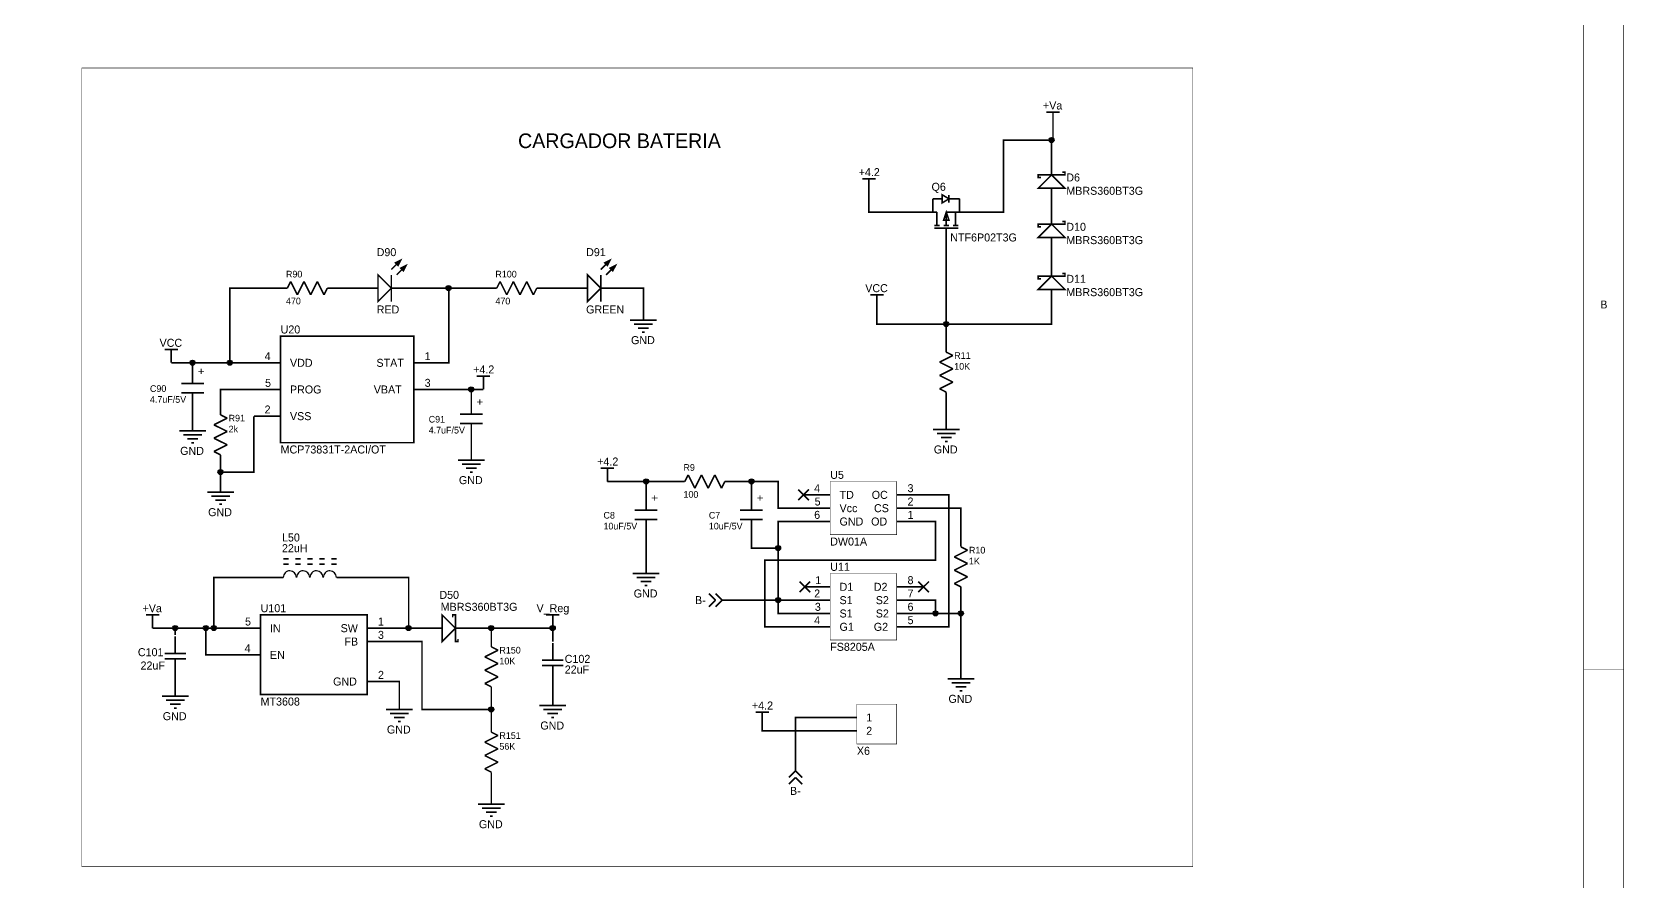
# Model space of a CAD drawing. Header units: millimetres. Extents: x 0 to 800, y 0 to 566.
# Drawn here: x 497 to 800.1, y 242.9 to 404.7 of the extents above; entities that cross this region are included whole.
import ezdxf

# ---------------------------------------------------------------- set-up
doc = ezdxf.new("R2010")
doc.units = ezdxf.units.MM
doc.layers.add('Sheet', color=255, linetype='Continuous')

msp = doc.modelspace()

# ---------------------------------------------------------------- linework, layer by layer
at = {"layer": 'Sheet'}
for points, const_width in [([(0, 566.42), (800.06, 566.42), (800.06, 0.04), (0, 0.04), (0, 566.42)], 0.0991), ([(7.62, 558.8), (792.44, 558.8), (792.44, 7.66), (7.62, 7.66), (7.62, 558.8)], 0.0991), ([(506.48, 397.8), (718.02, 397.8), (718.02, 245.66), (506.48, 245.66), (506.48, 397.8)], 0.0991), ([(690.12, 389.38), (692.66, 389.38)], 0.3), ([(691.39, 386.84), (691.39, 389.38)], 0.3), ([(676.15, 370.33), (681.99, 370.33), (681.99, 384.05), (691.13, 384.05), (691.39, 384.05), (691.39, 386.84)], 0.3), ([(691.13, 384.05), (691.13, 379.98)], 0.3), ([(691.13, 377.44), (691.13, 379.98)], 0.3), ([(655.07, 376.68), (657.61, 376.68)], 0.3), ([(656.34, 374.14), (656.34, 376.68)], 0.3), ([(693.17, 377.95), (693.67, 377.95), (693.67, 377.44), (688.59, 377.44), (688.59, 376.94), (689.1, 376.94)], 0.3), ([(665.99, 370.33), (656.34, 370.33), (656.34, 374.14)], 0.3), ([(668.53, 370.33), (668.53, 372.87)], 0.3), ([(668.53, 372.87), (670.31, 372.87)], 0.3), ([(671.58, 372.11), (671.58, 373.63)], 0.3), ([(673.61, 372.87), (671.58, 372.87)], 0.3), ([(673.61, 370.33), (673.61, 372.87)], 0.3), ([(691.13, 374.9), (691.13, 372.36)], 0.3), ([(668.53, 370.33), (665.99, 370.33)], 0.3), ([(669.29, 370.33), (668.53, 370.33)], 0.3), ([(669.29, 370.33), (669.29, 367.79)], 0.3), ([(671.07, 370.33), (671.07, 367.79)], 0.3), ([(671.07, 370.33), (673.61, 370.33)], 0.3), ([(672.85, 370.33), (672.85, 367.79)], 0.3), ([(673.61, 370.33), (676.15, 370.33)], 0.3), ([(691.13, 372.36), (691.13, 370.59)], 0.3), ([(691.13, 368.05), (691.13, 370.59)], 0.3), ([(669.8, 367.79), (668.78, 367.79)], 0.3), ([(668.78, 367.28), (673.35, 367.28)], 0.3), ([(671.58, 367.79), (670.56, 367.79)], 0.3), ([(671.07, 365.25), (671.07, 367.28)], 0.3), ([(673.35, 367.79), (672.34, 367.79)], 0.3), ([(693.17, 368.55), (693.67, 368.55), (693.67, 368.05), (688.59, 368.05), (688.59, 367.54), (689.1, 367.54)], 0.3), ([(671.07, 365.25), (671.07, 362.71)], 0.3), ([(691.13, 365.51), (691.13, 362.97)], 0.3), ([(565.4, 359.41), (567.18, 361.19)], 0.3), ([(605.28, 359.41), (607.06, 361.19)], 0.3), ([(671.07, 362.71), (671.07, 349), (671.07, 346.2)], 0.3), ([(691.13, 362.97), (691.13, 360.68)], 0.3), ([(691.13, 358.14), (691.13, 360.68)], 0.3), ([(565.4, 358.39), (565.4, 353.31)], 0.3), ([(566.42, 358.39), (568.2, 360.17)], 0.3), ([(605.28, 358.39), (605.28, 353.31)], 0.3), ([(606.3, 358.39), (608.08, 360.17)], 0.3), ([(693.17, 358.65), (693.67, 358.65), (693.67, 358.14), (688.59, 358.14), (688.59, 357.63), (689.1, 357.63)], 0.3), ([(543.05, 355.85), (534.67, 355.85), (534.67, 341.63)], 0.3), ([(545.59, 355.85), (543.05, 355.85)], 0.3), ([(546.23, 357.12), (545.59, 355.85)], 0.3), ([(547.5, 354.58), (546.23, 357.12)], 0.3), ([(548.77, 357.12), (547.5, 354.58)], 0.3), ([(550.04, 354.58), (548.77, 357.12)], 0.3), ([(551.31, 357.12), (550.04, 354.58)], 0.3), ([(552.58, 354.58), (551.31, 357.12)], 0.3), ([(553.21, 355.85), (552.58, 354.58)], 0.3), ([(553.21, 355.85), (555.75, 355.85)], 0.3), ([(560.32, 355.85), (555.75, 355.85)], 0.3), ([(562.86, 355.85), (560.32, 355.85)], 0.3), ([(565.4, 355.85), (567.94, 355.85)], 0.3), ([(567.94, 355.85), (576.33, 355.85), (582.93, 355.85)], 0.3), ([(574.8, 341.63), (576.33, 341.63), (576.33, 355.85)], 0.3), ([(585.47, 355.85), (582.93, 355.85)], 0.3), ([(586.11, 357.12), (585.47, 355.85)], 0.3), ([(587.38, 354.58), (586.11, 357.12)], 0.3), ([(588.64, 357.12), (587.38, 354.58)], 0.3), ([(589.91, 354.58), (588.64, 357.12)], 0.3), ([(591.18, 357.12), (589.91, 354.58)], 0.3), ([(592.45, 354.58), (591.18, 357.12)], 0.3), ([(593.09, 355.85), (592.45, 354.58)], 0.3), ([(593.09, 355.85), (595.63, 355.85)], 0.3), ([(600.2, 355.85), (595.63, 355.85)], 0.3), ([(602.74, 355.85), (600.2, 355.85)], 0.3), ([(605.28, 355.85), (607.82, 355.85)], 0.3), ([(607.82, 355.85), (613.41, 355.85), (613.41, 352.3)], 0.3), ([(691.13, 355.6), (691.13, 353.06)], 0.3), ([(613.41, 352.3), (613.41, 349.76)], 0.3), ([(656.59, 354.58), (659.13, 354.58)], 0.3), ([(657.86, 352.04), (657.86, 354.58)], 0.3), ([(671.07, 349), (657.86, 349), (657.86, 352.04)], 0.3), ([(691.13, 353.06), (691.13, 349), (671.07, 349)], 0.3), ([(610.87, 349.76), (615.95, 349.76)], 0.3), ([(611.63, 349), (615.19, 349)], 0.3), ([(544.32, 346.71), (569.68, 346.71), (569.68, 326.43), (544.32, 326.43), (544.32, 346.71)], 0.3), ([(612.39, 348.23), (614.43, 348.23)], 0.3), ([(613.16, 347.47), (613.66, 347.47)], 0.3), ([(671.07, 343.66), (671.07, 346.2)], 0.3), ([(522.22, 344.17), (524.76, 344.17)], 0.3), ([(523.49, 341.63), (523.49, 344.17)], 0.3), ([(669.8, 341.76), (672.34, 343.03)], 0.3), ([(672.34, 343.03), (671.07, 343.66)], 0.3), ([(523.49, 341.63), (527.56, 341.63), (534.67, 341.63), (539.24, 341.63)], 0.3), ([(527.56, 340.61), (527.56, 341.63)], 0.3), ([(527.56, 338.07), (527.56, 340.61)], 0.3), ([(544.32, 341.63), (539.24, 341.63)], 0.3), ([(569.72, 341.63), (574.8, 341.63)], 0.3), ([(672.34, 340.49), (669.8, 341.76)], 0.3), ([(669.8, 339.22), (672.34, 340.49)], 0.3), ([(529.72, 337.69), (525.4, 337.69)], 0.3), ([(527.56, 337.69), (527.56, 338.07)], 0.3), ([(539.24, 336.55), (532.89, 336.55), (532.89, 334.26)], 0.3), ([(544.32, 336.55), (539.24, 336.55)], 0.3), ([(569.72, 336.55), (574.8, 336.55)], 0.3), ([(574.8, 336.55), (580.64, 336.55), (582.93, 336.55)], 0.3), ([(580.64, 334.77), (580.64, 336.55)], 0.3), ([(581.66, 339.09), (584.2, 339.09)], 0.3), ([(582.93, 336.55), (582.93, 339.09)], 0.3), ([(672.34, 337.95), (669.8, 339.22)], 0.3), ([(669.8, 336.68), (672.34, 337.95)], 0.3), ([(671.07, 336.04), (669.8, 336.68)], 0.3), ([(525.4, 335.92), (529.72, 335.92)], 0.3), ([(527.56, 335.53), (527.56, 335.92)], 0.3), ([(527.56, 335.53), (527.56, 332.99)], 0.3), ([(532.89, 331.72), (532.89, 334.26)], 0.3), ([(580.64, 332.23), (580.64, 334.77)], 0.3), ([(671.07, 336.04), (671.07, 333.5)], 0.3), ([(671.07, 331.47), (671.07, 333.5)], 0.3), ([(527.56, 332.99), (527.56, 331.22)], 0.3), ([(527.56, 331.22), (527.56, 328.68)], 0.3), ([(534.16, 331.09), (531.62, 329.82)], 0.3), ([(532.89, 331.72), (534.16, 331.09)], 0.3), ([(539.24, 331.47), (539.24, 320.8), (532.89, 320.8)], 0.3), ([(544.32, 331.47), (539.24, 331.47)], 0.3), ([(582.8, 331.85), (578.49, 331.85)], 0.3), ([(580.64, 331.85), (580.64, 332.23)], 0.3), ([(671.07, 331.47), (671.07, 328.93)], 0.3), ([(525.02, 328.68), (530.1, 328.68)], 0.3), ([(525.78, 327.91), (529.34, 327.91)], 0.3), ([(531.62, 329.82), (534.16, 328.55)], 0.3), ([(534.16, 328.55), (531.62, 327.28)], 0.3), ([(578.49, 330.07), (582.8, 330.07)], 0.3), ([(580.64, 329.69), (580.64, 330.07)], 0.3), ([(580.64, 329.69), (580.64, 327.15)], 0.3), ([(668.53, 328.93), (673.61, 328.93)], 0.3), ([(669.29, 328.17), (672.85, 328.17)], 0.3), ([(670.05, 327.41), (672.08, 327.41)], 0.3), ([(526.54, 327.15), (528.57, 327.15)], 0.3), ([(527.3, 326.39), (527.81, 326.39)], 0.3), ([(531.62, 327.28), (534.16, 326.01)], 0.3), ([(534.16, 326.01), (531.62, 324.74)], 0.3), ([(531.62, 324.74), (532.89, 324.1)], 0.3), ([(580.64, 327.15), (580.64, 325.63)], 0.3), ([(580.64, 325.63), (580.64, 323.09)], 0.3), ([(670.81, 326.64), (671.32, 326.64)], 0.3), ([(532.89, 324.1), (532.89, 321.56)], 0.3), ([(532.89, 321.56), (532.89, 320.8), (532.89, 319.53)], 0.3), ([(578.1, 323.09), (583.18, 323.09)], 0.3), ([(578.87, 322.33), (582.42, 322.33)], 0.3), ([(579.63, 321.56), (581.66, 321.56)], 0.3), ([(605.28, 321.56), (607.82, 321.56)], 0.3), ([(606.55, 319.02), (606.55, 321.56)], 0.3), ([(532.89, 319.53), (532.89, 316.99)], 0.3), ([(580.39, 320.8), (580.9, 320.8)], 0.3), ([(618.74, 319.02), (613.92, 319.02), (606.55, 319.02)], 0.3), ([(613.92, 319.02), (613.92, 316.48)], 0.3), ([(621.28, 319.02), (618.74, 319.02)], 0.3), ([(621.28, 319.02), (621.92, 320.29)], 0.3), ([(621.92, 320.29), (623.19, 317.75)], 0.3), ([(623.19, 317.75), (624.46, 320.29)], 0.3), ([(624.46, 320.29), (625.73, 317.75)], 0.3), ([(625.73, 317.75), (627, 320.29)], 0.3), ([(627, 320.29), (628.27, 317.75)], 0.3), ([(628.27, 317.75), (628.9, 319.02)], 0.3), ([(628.9, 319.02), (631.44, 319.02)], 0.3), ([(633.98, 319.02), (631.44, 319.02)], 0.3), ([(643.89, 313.94), (639.06, 313.94), (639.06, 319.02), (633.98, 319.02), (633.98, 316.48)], 0.3), ([(648.97, 319.02), (661.63, 319.02), (661.63, 308.91), (648.97, 308.91), (648.97, 319.02)], 0.0991), ([(530.35, 316.99), (535.43, 316.99)], 0.3), ([(531.11, 316.23), (534.67, 316.23)], 0.3), ([(531.88, 315.47), (533.91, 315.47)], 0.3), ([(613.92, 313.94), (613.92, 316.48)], 0.3), ([(633.98, 313.94), (633.98, 316.48)], 0.3), ([(642.87, 315.47), (644.91, 317.5)], 0.3), ([(642.87, 317.5), (644.91, 315.47)], 0.3), ([(648.97, 316.48), (643.89, 316.48)], 0.3), ([(661.67, 316.48), (666.75, 316.48)], 0.3), ([(666.75, 316.48), (671.58, 316.48), (671.58, 291.34), (666.75, 291.34)], 0.3), ([(532.64, 314.71), (533.15, 314.71)], 0.3), ([(616.08, 313.56), (611.76, 313.56)], 0.3), ([(613.92, 313.56), (613.92, 313.94)], 0.3), ([(636.14, 313.56), (631.82, 313.56)], 0.3), ([(633.98, 313.56), (633.98, 313.94)], 0.3), ([(648.97, 313.94), (643.89, 313.94)], 0.3), ([(661.67, 313.94), (666.75, 313.94)], 0.3), ([(673.86, 309.12), (673.86, 313.94), (666.75, 313.94)], 0.3), ([(611.76, 311.79), (616.08, 311.79)], 0.3), ([(613.92, 311.4), (613.92, 311.79)], 0.3), ([(613.92, 311.4), (613.92, 308.86)], 0.3), ([(631.82, 311.79), (636.14, 311.79)], 0.3), ([(633.98, 311.4), (633.98, 311.79)], 0.3), ([(633.98, 311.4), (633.98, 308.86)], 0.3), ([(633.98, 308.86), (633.98, 306.32), (639.06, 306.32), (639.06, 311.4), (643.89, 311.4)], 0.3), ([(643.89, 291.34), (636.52, 291.34), (636.52, 304.04), (669.04, 304.04), (669.04, 311.4), (666.75, 311.4)], 0.3), ([(648.97, 311.4), (643.89, 311.4)], 0.3), ([(661.67, 311.4), (666.75, 311.4)], 0.3), ([(673.86, 306.58), (673.86, 309.12)], 0.3), ([(613.92, 304.04), (613.92, 308.86)], 0.3), ([(639.06, 306.32), (639.06, 296.42), (643.89, 296.42)], 0.3), ([(673.86, 306.58), (675.13, 305.94)], 0.3), ([(544.83, 304.29), (545.85, 304.29)], 0.3), ([(544.83, 303.28), (545.85, 303.28)], 0.3), ([(547.12, 304.29), (548.13, 304.29)], 0.3), ([(547.12, 303.28), (548.13, 303.28)], 0.3), ([(549.4, 304.29), (550.42, 304.29)], 0.3), ([(549.4, 303.28), (550.42, 303.28)], 0.3), ([(551.69, 304.29), (552.7, 304.29)], 0.3), ([(551.69, 303.28), (552.7, 303.28)], 0.3), ([(553.97, 304.29), (554.99, 304.29)], 0.3), ([(553.97, 303.28), (554.99, 303.28)], 0.3), ([(613.92, 304.04), (613.92, 301.5)], 0.3), ([(675.13, 305.94), (672.59, 304.67)], 0.3), ([(672.59, 304.67), (675.13, 303.4)], 0.3), ([(675.13, 303.4), (672.59, 302.13)], 0.3), ([(531.62, 291.08), (531.62, 300.74), (542.29, 300.74)], 0.3), ([(544.83, 300.74), (542.29, 300.74)], 0.3), ([(554.99, 300.74), (557.53, 300.74)], 0.3), ([(557.53, 300.74), (568.71, 300.74), (568.71, 291.08), (565.91, 291.08)], 0.3), ([(611.38, 301.5), (616.46, 301.5)], 0.3), ([(612.14, 300.74), (615.7, 300.74)], 0.3), ([(648.97, 301.5), (661.63, 301.5), (661.63, 288.84), (648.97, 288.84), (648.97, 301.5)], 0.0991), ([(672.59, 302.13), (675.13, 300.86)], 0.3), ([(675.13, 300.86), (672.59, 299.59)], 0.3), ([(612.9, 299.97), (614.93, 299.97)], 0.3), ([(613.66, 299.21), (614.17, 299.21)], 0.3), ([(627.13, 296.42), (625.86, 297.69)], 0.3), ([(628.4, 296.42), (627.13, 297.69)], 0.3), ([(643.13, 297.94), (645.16, 299.97)], 0.3), ([(643.13, 299.97), (645.16, 297.94)], 0.3), ([(648.97, 298.96), (643.89, 298.96)], 0.3), ([(661.67, 298.96), (666.75, 298.96)], 0.3), ([(665.73, 297.94), (667.77, 299.97)], 0.3), ([(665.73, 299.97), (667.77, 297.94)], 0.3), ([(672.59, 299.59), (673.86, 298.96)], 0.3), ([(673.86, 298.96), (673.86, 296.42)], 0.3), ([(627.13, 296.42), (625.86, 295.15)], 0.3), ([(628.4, 296.42), (627.13, 295.15)], 0.3), ([(628.9, 296.42), (628.4, 296.42)], 0.3), ([(639.06, 296.42), (628.9, 296.42)], 0.3), ([(643.89, 293.88), (639.06, 293.88), (639.06, 296.42)], 0.3), ([(648.97, 296.42), (643.89, 296.42)], 0.3), ([(661.67, 296.42), (666.75, 296.42)], 0.3), ([(666.75, 296.42), (669.04, 296.42), (669.04, 293.88), (666.75, 293.88)], 0.3), ([(673.86, 283.97), (673.86, 293.88), (673.86, 296.42)], 0.3), ([(518.67, 293.62), (521.21, 293.62)], 0.3), ([(519.94, 291.08), (519.94, 293.62)], 0.3), ([(519.94, 291.08), (524.26, 291.08), (530.1, 291.08), (531.62, 291.08), (535.43, 291.08)], 0.3), ([(524.26, 289.81), (524.26, 291.08)], 0.3), ([(535.43, 286), (530.1, 286), (530.1, 291.08)], 0.3), ([(540.51, 291.08), (535.43, 291.08)], 0.3), ([(540.51, 293.62), (560.79, 293.62), (560.79, 278.43), (540.51, 278.43), (540.51, 293.62)], 0.3), ([(560.83, 291.08), (565.91, 291.08)], 0.3), ([(572.52, 291.08), (568.71, 291.08)], 0.3), ([(575.06, 291.08), (572.52, 291.08)], 0.3), ([(578.1, 289.05), (578.1, 288.54), (577.6, 288.54), (577.6, 293.62), (577.09, 293.62), (577.09, 293.12)], 0.3), ([(577.6, 291.08), (580.14, 291.08)], 0.3), ([(580.14, 291.08), (584.45, 291.08), (596.14, 291.08), (596.14, 288.54)], 0.3), ([(584.45, 290.07), (584.45, 291.08)], 0.3), ([(594.87, 293.62), (597.41, 293.62)], 0.3), ([(596.14, 291.08), (596.14, 293.62)], 0.3), ([(648.97, 293.88), (643.89, 293.88)], 0.3), ([(648.97, 291.34), (643.89, 291.34)], 0.3), ([(661.67, 293.88), (666.75, 293.88)], 0.3), ([(661.67, 291.34), (666.75, 291.34)], 0.3), ([(669.04, 293.88), (673.86, 293.88)], 0.3), ([(524.26, 287.02), (524.26, 289.56)], 0.3), ([(560.83, 288.54), (565.91, 288.54)], 0.3), ([(584.45, 275.59), (571.25, 275.59), (571.25, 288.54), (565.91, 288.54)], 0.3), ([(584.45, 287.53), (584.45, 290.07)], 0.3), ([(596.14, 285.75), (596.14, 288.29)], 0.3), ([(526.29, 286.26), (522.22, 286.26)], 0.3), ([(526.29, 285.24), (522.22, 285.24)], 0.3), ([(524.26, 287.02), (524.26, 286.26)], 0.3), ([(524.26, 285.24), (524.26, 284.48)], 0.3), ([(540.51, 286), (535.43, 286)], 0.3), ([(583.18, 285.62), (585.72, 286.89)], 0.3), ([(585.72, 284.35), (583.18, 285.62)], 0.3), ([(585.72, 286.89), (584.45, 287.53)], 0.3), ([(594.11, 284.99), (598.17, 284.99)], 0.3), ([(596.14, 284.99), (596.14, 285.75)], 0.3), ([(524.26, 284.48), (524.26, 281.94)], 0.3), ([(524.26, 281.94), (524.26, 280.67)], 0.3), ([(583.18, 283.08), (585.72, 284.35)], 0.3), ([(585.72, 281.81), (583.18, 283.08)], 0.3), ([(594.11, 283.97), (598.17, 283.97)], 0.3), ([(596.14, 283.21), (596.14, 283.97)], 0.3), ([(596.14, 283.21), (596.14, 280.67)], 0.3), ([(673.86, 283.97), (673.86, 281.43)], 0.3), ([(792.48, 283.21), (800.1, 283.21)], 0.0991), ([(524.26, 280.67), (524.26, 278.13)], 0.3), ([(560.83, 280.92), (565.91, 280.92)], 0.3), ([(565.91, 280.92), (566.93, 280.92), (566.93, 278.13)], 0.3), ([(583.18, 280.54), (585.72, 281.81)], 0.3), ([(584.45, 279.91), (583.18, 280.54)], 0.3), ([(584.45, 279.91), (584.45, 277.37)], 0.3), ([(596.14, 280.67), (596.14, 278.89)], 0.3), ([(596.14, 278.89), (596.14, 276.35)], 0.3), ([(671.32, 281.43), (676.4, 281.43)], 0.3), ([(672.08, 280.67), (675.64, 280.67)], 0.3), ([(672.85, 279.91), (674.88, 279.91)], 0.3), ([(673.61, 279.15), (674.12, 279.15)], 0.3), ([(521.72, 278.13), (526.8, 278.13)], 0.3), ([(522.48, 277.37), (526.03, 277.37)], 0.3), ([(523.24, 276.61), (525.27, 276.61)], 0.3), ([(524, 275.84), (524.51, 275.84)], 0.3), ([(566.93, 278.13), (566.93, 275.59)], 0.3), ([(584.45, 273.81), (584.45, 275.59), (584.45, 277.37)], 0.3), ([(593.6, 276.35), (598.68, 276.35)], 0.3), ([(654.05, 276.61), (661.63, 276.61), (661.63, 269.03), (654.05, 269.03), (654.05, 276.61)], 0.0991), ([(564.39, 275.59), (569.47, 275.59)], 0.3), ([(565.15, 274.83), (568.71, 274.83)], 0.3), ([(565.91, 274.07), (567.94, 274.07)], 0.3), ([(566.67, 273.3), (567.18, 273.3)], 0.3), ([(584.45, 271.27), (584.45, 273.81)], 0.3), ([(594.36, 275.59), (597.92, 275.59)], 0.3), ([(595.12, 274.83), (597.15, 274.83)], 0.3), ([(595.88, 274.07), (596.39, 274.07)], 0.3), ([(634.75, 275.08), (637.29, 275.08)], 0.3), ([(636.02, 272.54), (636.02, 275.08)], 0.3), ([(648.97, 274.07), (642.37, 274.07), (642.37, 264.41)], 0.3), ([(654.05, 274.07), (648.97, 274.07)], 0.3), ([(583.18, 269.37), (585.72, 270.64)], 0.3), ([(585.72, 270.64), (584.45, 271.27)], 0.3), ([(648.97, 271.53), (636.02, 271.53), (636.02, 272.54)], 0.3), ([(654.05, 271.53), (648.97, 271.53)], 0.3), ([(585.72, 268.1), (583.18, 269.37)], 0.3), ([(583.18, 266.83), (585.72, 268.1)], 0.3), ([(585.72, 265.56), (583.18, 266.83)], 0.3), ([(583.18, 264.29), (585.72, 265.56)], 0.3), ([(584.45, 263.65), (583.18, 264.29)], 0.3), ([(584.45, 263.65), (584.45, 261.11)], 0.3), ([(642.37, 263.91), (641.1, 262.64)], 0.3), ([(642.37, 264.41), (642.37, 263.91)], 0.3), ([(642.37, 263.91), (643.64, 262.64)], 0.3), ([(584.45, 261.11), (584.45, 260.1)], 0.3), ([(642.37, 262.64), (641.1, 261.37)], 0.3), ([(642.37, 262.64), (643.64, 261.37)], 0.3), ([(584.45, 260.1), (584.45, 257.56)], 0.3), ([(581.91, 257.56), (586.99, 257.56)], 0.3), ([(582.68, 256.79), (586.23, 256.79)], 0.3), ([(583.44, 256.03), (585.47, 256.03)], 0.3), ([(584.2, 255.27), (584.71, 255.27)], 0.3)]:
    msp.add_lwpolyline(points, dxfattribs=dict(at, const_width=const_width))
at = {"layer": 'Sheet', "const_width": 0.508}
for points in [[(690.88, 384.05, 1), (691.39, 384.05, 1)], [(576.07, 355.85, 1), (576.58, 355.85, 1)], [(670.81, 349, 1), (671.32, 349, 1)], [(527.3, 341.63, 1), (527.81, 341.63, 1)], [(534.42, 341.63, 1), (534.92, 341.63, 1)], [(580.39, 336.55, 1), (580.9, 336.55, 1)], [(532.64, 320.8, 1), (533.15, 320.8, 1)], [(613.66, 319.02, 1), (614.17, 319.02, 1)], [(633.73, 319.02, 1), (634.24, 319.02, 1)], [(638.81, 306.32, 1), (639.32, 306.32, 1)], [(638.81, 296.42, 1), (639.32, 296.42, 1)], [(668.78, 293.88, 1), (669.29, 293.88, 1)], [(673.61, 293.88, 1), (674.12, 293.88, 1)], [(524, 291.08, 1), (524.51, 291.08, 1)], [(529.84, 291.08, 1), (530.35, 291.08, 1)], [(531.37, 291.08, 1), (531.88, 291.08, 1)], [(568.45, 291.08, 1), (568.96, 291.08, 1)], [(584.2, 291.08, 1), (584.71, 291.08, 1)], [(595.88, 291.08, 1), (596.39, 291.08, 1)], [(584.2, 275.59, 1), (584.71, 275.59, 1)]]:
    msp.add_lwpolyline(points, format="xyb", close=True, dxfattribs=at)
at = {"layer": 'Sheet'}
for points, const_width in [([(693.67, 374.9), (688.59, 374.9), (691.13, 377.44), (693.67, 374.9)], 0.3), ([(693.67, 374.9), (691.13, 377.44), (688.59, 374.9), (693.67, 374.9)], 0.3), ([(671.58, 372.87), (670.31, 372.11), (670.31, 373.63), (671.58, 372.87)], 0.3), ([(671.58, 372.87), (670.31, 372.11), (670.31, 373.63), (671.58, 372.87)], 0.0991), ([(671.58, 368.81), (670.56, 368.81), (671.07, 370.33), (671.58, 368.81)], 0.3), ([(671.07, 370.33), (670.56, 368.81), (671.58, 368.81), (671.07, 370.33)], 0.0991), ([(693.67, 365.51), (688.59, 365.51), (691.13, 368.05), (693.67, 365.51)], 0.3), ([(693.67, 365.51), (691.13, 368.05), (688.59, 365.51), (693.67, 365.51)], 0.3), ([(566.67, 360.17), (566.17, 360.68), (567.18, 361.19), (566.67, 360.17)], 0.3), ([(567.18, 361.19), (566.17, 360.68), (566.67, 360.17), (567.18, 361.19)], 0.3), ([(606.55, 360.17), (606.04, 360.68), (607.06, 361.19), (606.55, 360.17)], 0.3), ([(607.06, 361.19), (606.04, 360.68), (606.55, 360.17), (607.06, 361.19)], 0.3), ([(565.4, 355.85), (562.86, 353.31), (562.86, 358.39), (565.4, 355.85)], 0.3), ([(562.86, 353.31), (565.4, 355.85), (562.86, 358.39), (562.86, 353.31)], 0.3), ([(567.69, 359.16), (567.18, 359.66), (568.2, 360.17), (567.69, 359.16)], 0.3), ([(568.2, 360.17), (567.18, 359.66), (567.69, 359.16), (568.2, 360.17)], 0.3), ([(605.28, 355.85), (602.74, 353.31), (602.74, 358.39), (605.28, 355.85)], 0.3), ([(602.74, 353.31), (605.28, 355.85), (602.74, 358.39), (602.74, 353.31)], 0.3), ([(607.57, 359.16), (607.06, 359.66), (608.08, 360.17), (607.57, 359.16)], 0.3), ([(608.08, 360.17), (607.06, 359.66), (607.57, 359.16), (608.08, 360.17)], 0.3), ([(693.67, 355.6), (688.59, 355.6), (691.13, 358.14), (693.67, 355.6)], 0.3), ([(693.67, 355.6), (691.13, 358.14), (688.59, 355.6), (693.67, 355.6)], 0.3), ([(577.6, 291.08), (575.06, 288.54), (575.06, 293.62), (577.6, 291.08)], 0.3), ([(575.06, 288.54), (577.6, 291.08), (575.06, 293.62), (575.06, 288.54)], 0.3)]:
    msp.add_lwpolyline(points, close=True, dxfattribs=dict(at, const_width=const_width))
for centre, start, end in [((546.08, 300.76), 89.0036, 180.9676), ((546.08, 300.76), 359.065, 89.0036), ((548.62, 300.76), 88.998, 180.9677), ((548.62, 300.76), 359.0651, 88.998), ((551.16, 300.76), 89.0539, 180.9667), ((551.16, 300.76), 359.0642, 89.0539), ((553.7, 300.76), 89.0483, 180.9668), ((553.7, 300.76), 359.0643, 89.0483)]:
    msp.add_arc(centre, 1.25, start, end, dxfattribs=at)
for centre, major_axis, ratio in [((691.11, 384.07), (0, 0.487), 0.999958), ((691.11, 384.07), (0, 0.487), 0.999958), ((691.11, 384.07), (0, 0.487), 0.999958), ((691.11, 384.07), (0, 0.487), 0.999958), ((576.3, 355.88), (0, 0.487), 0.999917), ((576.3, 355.88), (0, 0.487), 0.999917), ((576.3, 355.88), (0, 0.487), 0.999917), ((576.3, 355.88), (0, 0.487), 0.999917), ((671.05, 349.02), (0, 0.487), 0.999958), ((671.05, 349.02), (0, 0.487), 0.999958), ((671.05, 349.02), (0, 0.487), 0.999958), ((671.05, 349.02), (0, 0.487), 0.999958), ((671.05, 349.02), (0, 0.487), 0.999958), ((671.05, 349.02), (0, 0.487), 0.999958), ((527.54, 341.65), (0.487, 0), 0.99733), ((527.54, 341.65), (0.487, 0), 0.99733), ((527.54, 341.65), (0.487, 0), 0.99733), ((527.54, 341.65), (0.487, 0), 0.99733), ((534.65, 341.65), (0.487, 0), 0.99733), ((534.65, 341.65), (0.487, 0), 0.99733), ((534.65, 341.65), (0.487, 0), 0.99733), ((534.65, 341.65), (0.487, 0), 0.99733), ((580.62, 336.57), (0, 0.486), 0.999979), ((580.62, 336.57), (0, 0.486), 0.999979), ((580.62, 336.57), (0, 0.486), 0.999979), ((580.62, 336.57), (0, 0.486), 0.999979), ((532.87, 320.82), (0.487, 0), 0.997309), ((532.87, 320.82), (0.487, 0), 0.997309), ((532.87, 320.82), (0.487, 0), 0.997309), ((532.87, 320.82), (0.487, 0), 0.997309), ((613.9, 319.05), (0, 0.487), 0.997247), ((613.9, 319.05), (0, 0.487), 0.997247), ((613.9, 319.05), (0, 0.487), 0.997247), ((613.9, 319.05), (0, 0.487), 0.997247), ((633.96, 319.05), (0, 0.487), 0.999958), ((633.96, 319.05), (0, 0.487), 0.999958), ((633.96, 319.05), (0, 0.487), 0.999958), ((633.96, 319.05), (0, 0.487), 0.999958), ((639.04, 306.35), (0.487, 0), 0.997351), ((639.04, 306.35), (0.487, 0), 0.997351), ((639.04, 306.35), (0.487, 0), 0.997351), ((639.04, 306.35), (0.487, 0), 0.997351), ((639.04, 296.44), (0, 0.487), 0.999917), ((639.04, 296.44), (0, 0.487), 0.999917), ((639.04, 296.44), (0, 0.487), 0.999917), ((639.04, 296.44), (0, 0.487), 0.999917), ((639.04, 296.44), (0, 0.487), 0.999917), ((639.04, 296.44), (0, 0.487), 0.999917), ((669.02, 293.9), (0, 0.487), 0.999979), ((669.02, 293.9), (0, 0.487), 0.999979), ((669.02, 293.9), (0, 0.487), 0.999979), ((669.02, 293.9), (0, 0.487), 0.999979), ((673.84, 293.9), (0, 0.487), 0.999937), ((673.84, 293.9), (0, 0.487), 0.999937), ((673.84, 293.9), (0, 0.487), 0.999937), ((673.84, 293.9), (0, 0.487), 0.999937), ((524.24, 291.11), (0.487, 0), 0.997309), ((524.24, 291.11), (0.487, 0), 0.997309), ((524.24, 291.11), (0.487, 0), 0.997309), ((524.24, 291.11), (0.487, 0), 0.997309), ((530.08, 291.11), (0.487, 0), 0.997309), ((530.08, 291.11), (0.487, 0), 0.997309), ((530.08, 291.11), (0.487, 0), 0.997309), ((530.08, 291.11), (0.487, 0), 0.997309), ((531.6, 291.11), (0.487, 0), 0.997351), ((531.6, 291.11), (0.487, 0), 0.997351), ((531.6, 291.11), (0.487, 0), 0.997351), ((531.6, 291.11), (0.487, 0), 0.997351), ((568.69, 291.11), (0.487, 0), 0.997351), ((568.69, 291.11), (0.487, 0), 0.997351), ((568.69, 291.11), (0.487, 0), 0.997351), ((568.69, 291.11), (0.487, 0), 0.997351), ((584.43, 291.11), (0.487, 0), 0.997351), ((584.43, 291.11), (0.487, 0), 0.997351), ((584.43, 291.11), (0.487, 0), 0.997351), ((584.43, 291.11), (0.487, 0), 0.997351), ((596.12, 291.11), (0.487, 0), 0.997309), ((596.12, 291.11), (0.487, 0), 0.997309), ((596.12, 291.11), (0.487, 0), 0.997309), ((596.12, 291.11), (0.487, 0), 0.997309), ((584.43, 275.61), (0.487, 0), 0.997351), ((584.43, 275.61), (0.487, 0), 0.997351), ((584.43, 275.61), (0.487, 0), 0.997351), ((584.43, 275.61), (0.487, 0), 0.997351)]:
    msp.add_ellipse(centre, major_axis=major_axis, ratio=ratio, dxfattribs=at)

# ---------------------------------------------------------------- texts
for s, height, p in [('+Va', 1.524, (689.48, 389.89)), ('CARGADOR BATERIA', 2.794, (589.53, 382.53)), ('+4.2', 1.524, (654.39, 377.19)), ('D6', 1.524, (693.93, 376.18)), ('Q6', 1.524, (668.27, 374.4)), ('MBRS360BT3G', 1.524, (693.93, 373.64)), ('D10', 1.524, (693.93, 366.78)), ('NTF6P02T3G', 1.524, (671.83, 364.75)), ('MBRS360BT3G', 1.524, (693.93, 364.24)), ('D90', 1.524, (562.61, 361.95)), ('D91', 1.524, (602.49, 361.95)), ('R90', 1.27, (545.34, 357.89)), ('R100', 1.27, (585.22, 357.89)), ('D11', 1.524, (693.93, 356.87)), ('VCC', 1.524, (655.64, 355.09)), ('MBRS360BT3G', 1.524, (693.93, 354.33)), ('470', 1.27, (545.34, 352.76)), ('RED', 1.524, (562.61, 351.03)), ('470', 1.27, (585.22, 352.76)), ('GREEN', 1.524, (602.49, 351.03)), ('B', 1.52, (795.61, 351.98)), ('U20', 1.524, (544.32, 347.22)), ('VCC', 1.524, (521.27, 344.68)), ('GND', 1.524, (611.04, 345.19)), ('4', 1.52, (541.27, 342.14)), ('1', 1.52, (571.75, 342.14)), ('R11', 1.27, (672.59, 342.39)), ('VDD', 1.524, (546.1, 340.87)), ('STAT', 1.524, (562.57, 340.87)), ('+4.2', 1.524, (580.98, 339.6)), ('10K', 1.27, (672.59, 340.32)), ('C90', 1.27, (519.44, 336.09)), ('5', 1.52, (541.36, 337.06)), ('PROG', 1.524, (546.1, 335.79)), ('VBAT', 1.524, (562.06, 335.79)), ('3', 1.52, (571.75, 337.06)), ('4.7uF/5V', 1.27, (519.44, 334.02)), ('2', 1.52, (541.27, 331.98)), ('R91', 1.27, (534.42, 330.46)), ('VSS', 1.524, (546.1, 330.71)), ('C91', 1.27, (572.52, 330.25)), ('2k', 1.27, (534.42, 328.38)), ('4.7uF/5V', 1.27, (572.52, 328.17)), ('GND', 1.524, (525.19, 324.1)), ('MCP73831T-2ACI/OT', 1.524, (544.32, 324.36)), ('GND', 1.524, (668.7, 324.36)), ('+4.2', 1.524, (604.6, 322.07)), ('R9', 1.27, (621.03, 321.06)), ('GND', 1.524, (578.27, 318.52)), ('4', 1.52, (645.92, 316.99)), ('U5', 1.524, (648.97, 319.53)), ('3', 1.52, (663.7, 316.99)), ('100', 1.27, (621.03, 315.93)), ('5', 1.52, (646.01, 314.45)), ('TD', 1.524, (650.75, 315.72)), ('OC', 1.524, (656.88, 315.72)), ('2', 1.52, (663.7, 314.45)), ('GND', 1.524, (530.52, 312.42)), ('C8', 1.27, (605.8, 311.96)), ('C7', 1.27, (625.86, 311.96)), ('6', 1.52, (645.92, 311.91)), ('Vcc', 1.524, (650.75, 313.18)), ('CS', 1.524, (657.31, 313.18)), ('1', 1.52, (663.7, 311.91)), ('10uF/5V', 1.27, (605.8, 309.89)), ('10uF/5V', 1.27, (625.86, 309.89)), ('GND', 1.524, (650.75, 310.64)), ('OD', 1.524, (656.76, 310.64)), ('22uH', 1.524, (544.58, 305.56)), ('L50', 1.524, (544.58, 307.6)), ('DW01A', 1.524, (648.97, 306.83)), ('R10', 1.27, (675.39, 305.31)), ('U11', 1.524, (648.97, 302.01)), ('1K', 1.27, (675.39, 303.23)), ('1', 1.52, (646.13, 299.47)), ('8', 1.52, (663.7, 299.47)), ('D50', 1.524, (574.55, 296.67)), ('GND', 1.524, (611.55, 296.93)), ('B-', 1.524, (623.23, 295.66)), ('2', 1.52, (645.92, 296.93)), ('S1', 1.524, (650.75, 295.66)), ('D1', 1.524, (650.75, 298.2)), ('D2', 1.524, (657.27, 298.2)), ('S2', 1.524, (657.65, 295.66)), ('7', 1.52, (663.7, 296.93)), ('+Va', 1.524, (518.03, 294.13)), ('U101', 1.524, (540.51, 294.13)), ('MBRS360BT3G', 1.524, (574.8, 294.39)), ('V_Reg', 1.524, (593.05, 294.13)), ('3', 1.52, (646.05, 294.39)), ('S1', 1.524, (650.75, 293.12)), ('S2', 1.524, (657.65, 293.12)), ('6', 1.52, (663.7, 294.39)), ('5', 1.52, (537.55, 291.59)), ('IN', 1.524, (542.29, 290.32)), ('SW', 1.524, (555.75, 290.32)), ('1', 1.52, (562.86, 291.59)), ('4', 1.52, (645.92, 291.85)), ('G1', 1.524, (650.75, 290.58)), ('G2', 1.524, (657.27, 290.58)), ('5', 1.52, (663.7, 291.85)), ('FB', 1.524, (556.47, 287.78)), ('3', 1.52, (562.86, 289.05)), ('FS8205A', 1.524, (648.97, 286.77)), ('C101', 1.524, (517.14, 285.75)), ('4', 1.52, (537.46, 286.51)), ('EN', 1.524, (542.29, 285.24)), ('10K', 1.27, (585.98, 284.18)), ('R150', 1.27, (585.98, 286.26)), ('C102', 1.524, (598.42, 284.48)), ('22uF', 1.524, (517.65, 283.21)), ('2', 1.52, (562.86, 281.43)), ('22uF', 1.524, (598.42, 282.45)), ('GND', 1.524, (554.31, 280.16)), ('MT3608', 1.524, (540.51, 276.35)), ('+4.2', 1.524, (634.07, 275.59)), ('GND', 1.524, (671.49, 276.86)), ('GND', 1.524, (521.88, 273.56)), ('GND', 1.524, (593.77, 271.78)), ('1', 1.52, (655.83, 273.31)), ('GND', 1.524, (564.56, 271.02)), ('R151', 1.27, (585.98, 270)), ('2', 1.52, (655.83, 270.77)), ('56K', 1.27, (585.98, 267.93)), ('X6', 1.524, (654.05, 266.96)), ('B-', 1.524, (641.31, 259.33)), ('GND', 1.524, (582.08, 252.98))]:
    msp.add_text(s, height=height, dxfattribs=at).set_placement(p)
for p in [(528.45, 340.61), (581.53, 334.77), (614.81, 316.48), (634.87, 316.48)]:
    msp.add_text('+', height=1.52, rotation=270, dxfattribs=at).set_placement(p)

doc.saveas('drawing.dxf')
